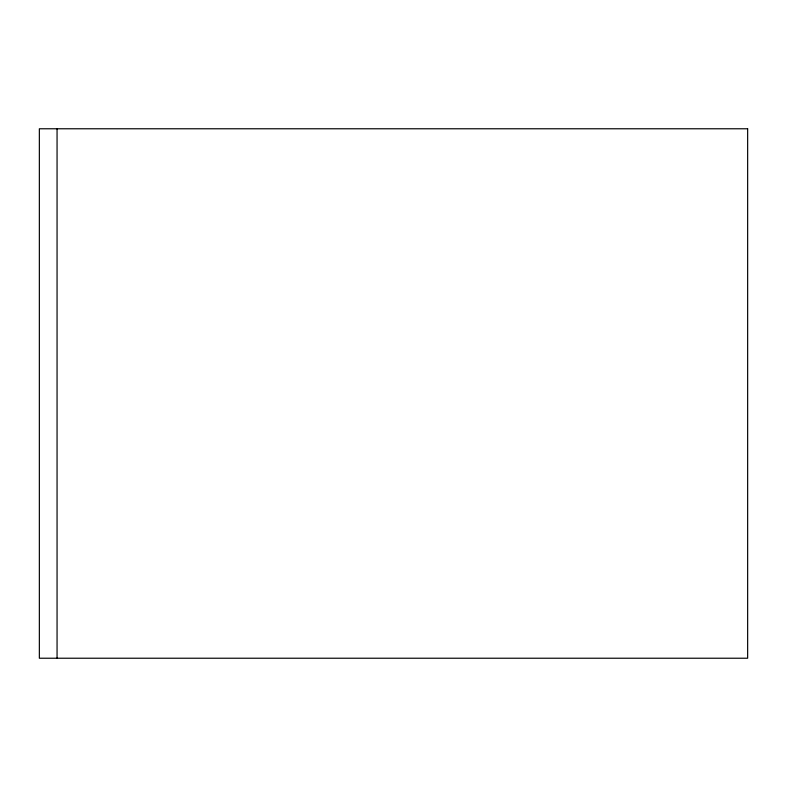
<?xml version="1.0" encoding="UTF-8"?>
<svg xmlns="http://www.w3.org/2000/svg" width="787" height="787" viewBox="0 0 787 787"><rect width="100%" height="100%" fill="white"/><g stroke="black" fill="none" stroke-linecap="round" stroke-linejoin="round"><path stroke-width="1.18" d="M57.057 128.773L57.057 658.227M747.65 128.773L39.35 128.773L39.35 658.227L747.65 658.227L747.65 128.773"/></g></svg>
